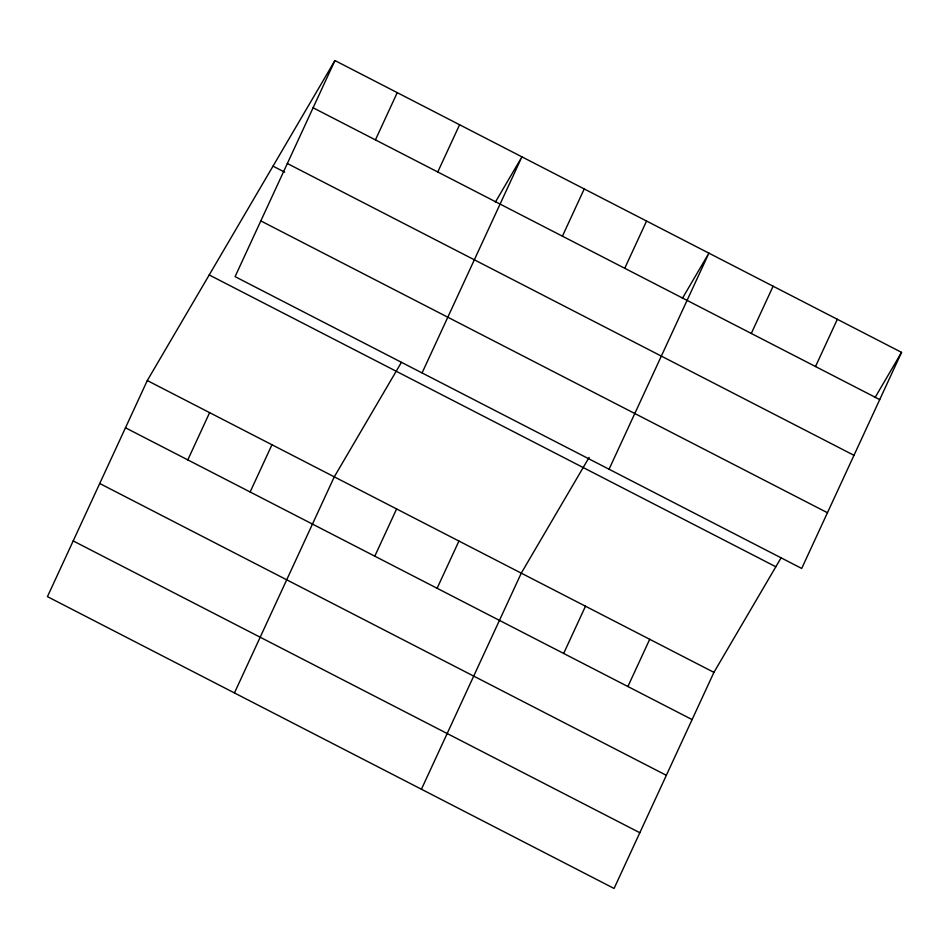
<?xml version="1.0" encoding="UTF-8"?>
<svg xmlns="http://www.w3.org/2000/svg" width="949" height="949" viewBox="0 0 949 949"><rect width="100%" height="100%" fill="white"/><g stroke="black" fill="none" stroke-linecap="round" stroke-linejoin="round"><path stroke-width="1.42" d="M334.926 60.546L235.079 276.633L801.703 568.451L901.55 352.364L334.926 60.546L147.297 380.549L47.45 596.636L614.074 888.454L713.921 672.366L781.027 557.905M187.795 459.885L209.622 412.649M375.424 139.883L397.251 92.646M250.133 491.985L271.96 444.749M437.762 171.983L459.589 124.746M234.439 692.936L334.285 476.849L401.391 362.388M422.068 372.933L521.914 156.846L495.378 202.101M374.784 556.185L396.611 508.949M562.413 236.182L584.24 188.946M437.109 588.285L458.936 541.049M624.739 268.282L646.566 221.046M421.427 789.236L521.274 573.149L589.115 457.43M609.056 469.233L708.903 253.146L682.367 298.401M563.659 653.458L585.486 606.221M751.288 333.455L773.115 286.218M627.882 686.53L649.709 639.294M815.511 366.528L837.338 319.291M875.014 397.619L901.55 352.364M313.099 107.783L879.723 399.6M287.357 163.501L853.981 455.318M273.004 166.146L284.7 172.172M260.821 220.915L827.445 512.733M209.219 274.949L775.843 566.767M147.297 380.549L713.921 672.366M125.47 427.785L692.094 719.591M99.728 483.504L666.352 775.321M73.192 540.918L639.816 832.724"/></g></svg>
